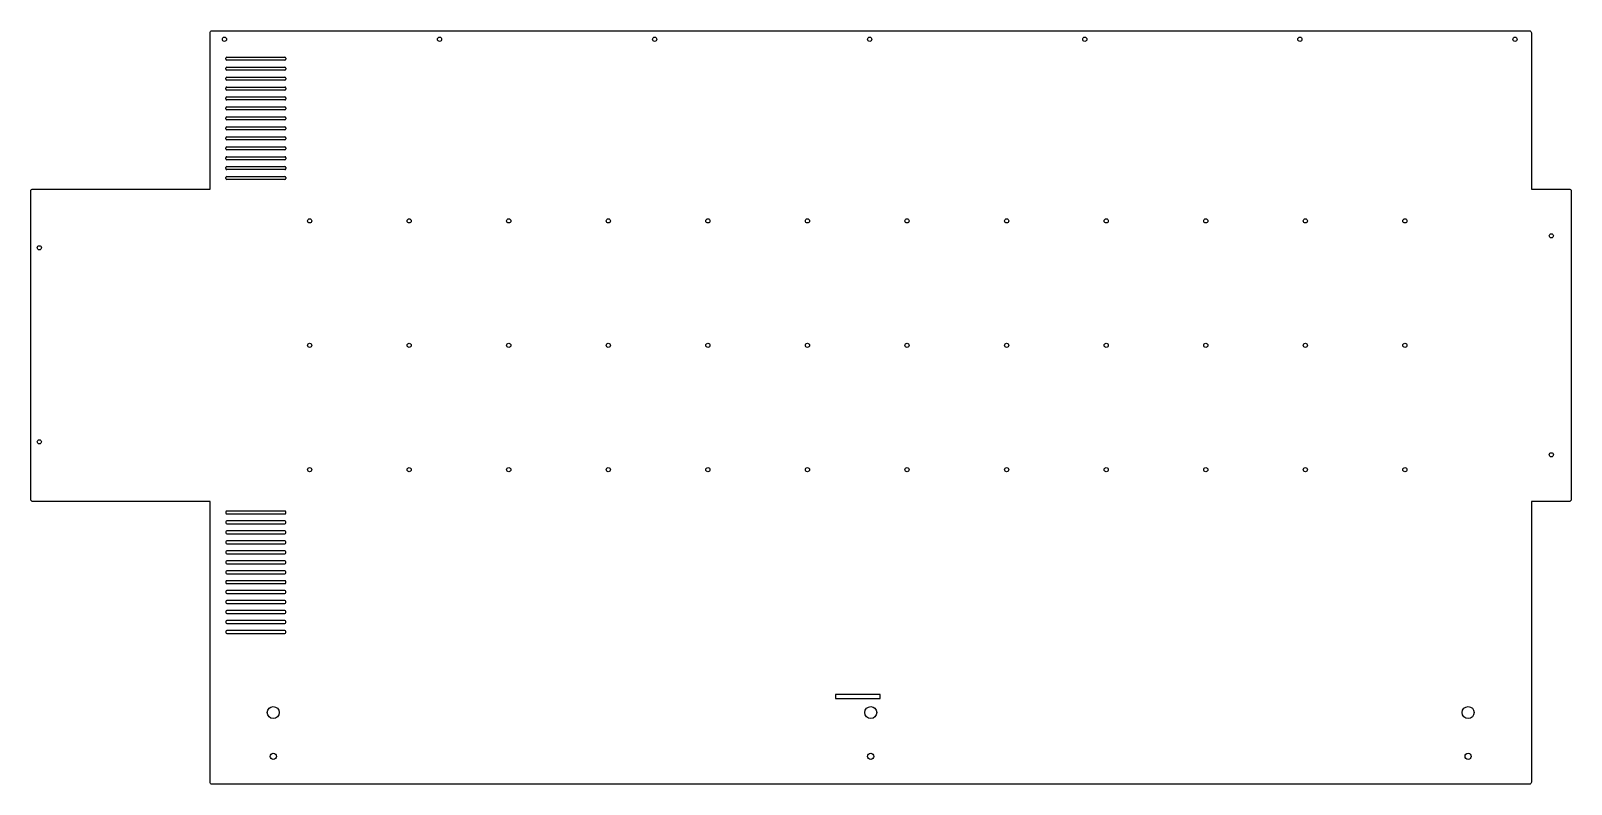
# Model space of a CAD drawing. Extents: x -844 to 704, y -441 to 316.
import ezdxf

# ---------------------------------------------------------------- set-up
doc = ezdxf.new("R2010")
doc.units = 0
doc.header["$MEASUREMENT"] = 0
doc.layers.get('0').update_dxf_attribs({"linetype": 'CONTINUOUS'})

msp = doc.modelspace()

# ---------------------------------------------------------------- linework, layer by layer
at = {"color": 7, "linetype": 'CONTINUOUS'}
for p, q in [((-647.5, 287.5), (-647.5, 288.5)), ((-647.5, 277.5), (-647.5, 278.5)), ((-646.5, 289.5), (-588.5, 289.5)), ((-588.5, 286.5), (-646.5, 286.5)), ((-646.5, 279.5), (-588.5, 279.5)), ((-587.5, 288.5), (-587.5, 287.5)), ((-587.5, 278.5), (-587.5, 277.5)), ((-647.5, 267.5), (-647.5, 268.5)), ((-588.5, 276.5), (-646.5, 276.5)), ((-646.5, 269.5), (-588.5, 269.5)), ((-588.5, 266.5), (-646.5, 266.5)), ((-587.5, 268.5), (-587.5, 267.5)), ((-647.5, 257.5), (-647.5, 258.5)), ((-647.5, 247.5), (-647.5, 248.5)), ((-646.5, 259.5), (-588.5, 259.5)), ((-588.5, 256.5), (-646.5, 256.5)), ((-646.5, 249.5), (-588.5, 249.5)), ((-587.5, 258.5), (-587.5, 257.5)), ((-587.5, 248.5), (-587.5, 247.5)), ((-647.5, 237.5), (-647.5, 238.5)), ((-588.5, 246.5), (-646.5, 246.5)), ((-646.5, 239.5), (-588.5, 239.5)), ((-588.5, 236.5), (-646.5, 236.5)), ((-587.5, 238.5), (-587.5, 237.5)), ((-647.5, 227.5), (-647.5, 228.5)), ((-647.5, 217.5), (-647.5, 218.5)), ((-646.5, 229.5), (-588.5, 229.5)), ((-588.5, 226.5), (-646.5, 226.5)), ((-646.5, 219.5), (-588.5, 219.5)), ((-587.5, 228.5), (-587.5, 227.5)), ((-587.5, 218.5), (-587.5, 217.5)), ((-647.5, 207.5), (-647.5, 208.5)), ((-588.5, 216.5), (-646.5, 216.5)), ((-646.5, 209.5), (-588.5, 209.5)), ((-588.5, 206.5), (-646.5, 206.5)), ((-587.5, 208.5), (-587.5, 207.5)), ((-647.5, 197.5), (-647.5, 198.5)), ((-647.5, 187.5), (-647.5, 188.5)), ((-646.5, 199.5), (-588.5, 199.5)), ((-588.5, 196.5), (-646.5, 196.5)), ((-646.5, 189.5), (-588.5, 189.5)), ((-588.5, 186.5), (-646.5, 186.5)), ((-587.5, 198.5), (-587.5, 197.5)), ((-587.5, 188.5), (-587.5, 187.5)), ((-647.5, 177.5), (-647.5, 178.5)), ((-646.5, 179.5), (-588.5, 179.5)), ((-588.5, 176.5), (-646.5, 176.5)), ((-587.5, 178.5), (-587.5, 177.5)), ((-647.5, 167.5), (-647.5, 168.5)), ((-646.5, 169.5), (-588.5, 169.5)), ((-588.5, 166.5), (-646.5, 166.5)), ((-587.5, 168.5), (-587.5, 167.5)), ((-647.5, -167.5), (-647.5, -168.5)), ((-588.5, -166.5), (-646.5, -166.5)), ((-646.5, -169.5), (-588.5, -169.5)), ((-587.5, -168.5), (-587.5, -167.5)), ((-647.5, -177.5), (-647.5, -178.5)), ((-588.5, -176.5), (-646.5, -176.5)), ((-646.5, -179.5), (-588.5, -179.5)), ((-587.5, -178.5), (-587.5, -177.5)), ((-647.5, -187.5), (-647.5, -188.5)), ((-647.5, -197.5), (-647.5, -198.5)), ((-588.5, -186.5), (-646.5, -186.5)), ((-646.5, -189.5), (-588.5, -189.5)), ((-588.5, -196.5), (-646.5, -196.5)), ((-646.5, -199.5), (-588.5, -199.5)), ((-587.5, -188.5), (-587.5, -187.5)), ((-587.5, -198.5), (-587.5, -197.5)), ((-647.5, -207.5), (-647.5, -208.5)), ((-588.5, -206.5), (-646.5, -206.5)), ((-646.5, -209.5), (-588.5, -209.5)), ((-588.5, -216.5), (-646.5, -216.5)), ((-587.5, -208.5), (-587.5, -207.5)), ((-647.5, -217.5), (-647.5, -218.5)), ((-647.5, -227.5), (-647.5, -228.5)), ((-646.5, -219.5), (-588.5, -219.5)), ((-588.5, -226.5), (-646.5, -226.5)), ((-646.5, -229.5), (-588.5, -229.5)), ((-587.5, -218.5), (-587.5, -217.5)), ((-587.5, -228.5), (-587.5, -227.5)), ((-647.5, -237.5), (-647.5, -238.5)), ((-647.5, -247.5), (-647.5, -248.5)), ((-588.5, -236.5), (-646.5, -236.5)), ((-646.5, -239.5), (-588.5, -239.5)), ((-588.5, -246.5), (-646.5, -246.5)), ((-587.5, -238.5), (-587.5, -237.5)), ((-587.5, -248.5), (-587.5, -247.5)), ((-647.5, -257.5), (-647.5, -258.5)), ((-646.5, -249.5), (-588.5, -249.5)), ((-588.5, -256.5), (-646.5, -256.5)), ((-646.5, -259.5), (-588.5, -259.5)), ((-587.5, -258.5), (-587.5, -257.5)), ((-647.5, -267.5), (-647.5, -268.5)), ((-647.5, -277.5), (-647.5, -278.5)), ((-588.5, -266.5), (-646.5, -266.5)), ((-646.5, -269.5), (-588.5, -269.5)), ((-588.5, -276.5), (-646.5, -276.5)), ((-587.5, -268.5), (-587.5, -267.5)), ((-587.5, -278.5), (-587.5, -277.5)), ((-647.5, -287.5), (-647.5, -288.5)), ((-646.5, -279.5), (-588.5, -279.5)), ((-588.5, -286.5), (-646.5, -286.5)), ((-646.5, -289.5), (-588.5, -289.5)), ((-587.5, -288.5), (-587.5, -287.5)), ((9.5, -351), (-35.5, -351)), ((-35.5, -351), (-35.5, -355)), ((-35.5, -355), (9.5, -355)), ((9.5, -355), (9.5, -351))]:
    msp.add_line(p, q, dxfattribs=at)
msp.add_lwpolyline([(-661.5, 316), (661.5, 316, -0.414214), (663.5, 314), (663.5, 157), (701.5, 157, -0.414214), (703.5, 155), (703.5, -155, -0.414214), (701.5, -157), (663.5, -157), (663.5, -439, -0.414214), (661.5, -441), (-661.5, -441, -0.414214), (-663.5, -439), (-663.5, -157), (-841.5, -157, -0.414214), (-843.5, -155), (-843.5, 155, -0.414214), (-841.5, 157), (-663.5, 157), (-663.5, 314, -0.414214)], format="xyb", close=True, dxfattribs=at)
for centre, radius in [((-649, 307.5), 2.1), ((-433, 307.5), 2.1), ((-217, 307.5), 2.1), ((-1, 307.5), 2.1), ((215, 307.5), 2.1), ((431, 307.5), 2.1), ((647, 307.5), 2.1), ((-563.5, 125), 2.1), ((-463.5, 125), 2.1), ((-363.5, 125), 2.1), ((-263.5, 125), 2.1), ((-163.5, 125), 2.1), ((-63.5, 125), 2.1), ((36.5, 125), 2.1), ((136.5, 125), 2.1), ((236.5, 125), 2.1), ((336.5, 125), 2.1), ((436.5, 125), 2.1), ((536.5, 125), 2.1), ((683.5, 110), 2.1), ((-835, 98), 2.1), ((-563.5, 0), 2.1), ((-463.5, 0), 2.1), ((-363.5, 0), 2.1), ((-263.5, 0), 2.1), ((-163.5, 0), 2.1), ((-63.5, 0), 2.1), ((36.5, 0), 2.1), ((136.5, 0), 2.1), ((236.5, 0), 2.1), ((336.5, 0), 2.1), ((436.5, 0), 2.1), ((536.5, 0), 2.1), ((-835, -97), 2.1), ((683.5, -110), 2.1), ((-563.5, -125), 2.1), ((-463.5, -125), 2.1), ((-363.5, -125), 2.1), ((-263.5, -125), 2.1), ((-163.5, -125), 2.1), ((-63.5, -125), 2.1), ((36.5, -125), 2.1), ((136.5, -125), 2.1), ((236.5, -125), 2.1), ((336.5, -125), 2.1), ((436.5, -125), 2.1), ((536.5, -125), 2.1), ((-600, -369), 6), ((0, -369), 6), ((600, -369), 6), ((-600, -413), 3.1), ((0, -413), 3.1), ((600, -413), 3.1)]:
    msp.add_circle(centre, radius, dxfattribs=at)
for centre, start, end in [((-646.5, 288.5), 90, 180), ((-646.5, 287.5), 180, 270), ((-646.5, 278.5), 90, 180), ((-588.5, 288.5), 0, 90), ((-588.5, 287.5), 270, 0), ((-588.5, 278.5), 0, 90), ((-646.5, 277.5), 180, 270), ((-646.5, 268.5), 90, 180), ((-646.5, 267.5), 180, 270), ((-588.5, 277.5), 270, 0), ((-588.5, 268.5), 0, 90), ((-588.5, 267.5), 270, 0), ((-646.5, 258.5), 90, 180), ((-646.5, 257.5), 180, 270), ((-646.5, 248.5), 90, 180), ((-588.5, 258.5), 0, 90), ((-588.5, 257.5), 270, 0), ((-588.5, 248.5), 0, 90), ((-646.5, 247.5), 180, 270), ((-646.5, 238.5), 90, 180), ((-646.5, 237.5), 180, 270), ((-588.5, 247.5), 270, 0), ((-588.5, 238.5), 0, 90), ((-588.5, 237.5), 270, 0), ((-646.5, 228.5), 90, 180), ((-646.5, 227.5), 180, 270), ((-646.5, 218.5), 90, 180), ((-646.5, 217.5), 180, 270), ((-588.5, 228.5), 0, 90), ((-588.5, 227.5), 270, 0), ((-588.5, 218.5), 0, 90), ((-588.5, 217.5), 270, 0), ((-646.5, 208.5), 90, 180), ((-646.5, 207.5), 180, 270), ((-588.5, 208.5), 0, 90), ((-588.5, 207.5), 270, 0), ((-646.5, 198.5), 90, 180), ((-646.5, 197.5), 180, 270), ((-646.5, 188.5), 90, 180), ((-646.5, 187.5), 180, 270), ((-588.5, 198.5), 0, 90), ((-588.5, 197.5), 270, 0), ((-588.5, 188.5), 0, 90), ((-588.5, 187.5), 270, 0), ((-646.5, 178.5), 90, 180), ((-646.5, 177.5), 180, 270), ((-588.5, 178.5), 0, 90), ((-588.5, 177.5), 270, 0), ((-646.5, 168.5), 90, 180), ((-646.5, 167.5), 180, 270), ((-588.5, 168.5), 0, 90), ((-588.5, 167.5), 270, 0), ((-646.5, -167.5), 90, 180), ((-646.5, -168.5), 180, 270), ((-588.5, -167.5), 0, 90), ((-588.5, -168.5), 270, 0), ((-646.5, -177.5), 90, 180), ((-646.5, -178.5), 180, 270), ((-588.5, -177.5), 0, 90), ((-588.5, -178.5), 270, 0), ((-646.5, -187.5), 90, 180), ((-646.5, -188.5), 180, 270), ((-646.5, -197.5), 90, 180), ((-646.5, -198.5), 180, 270), ((-588.5, -187.5), 0, 90), ((-588.5, -188.5), 270, 0), ((-588.5, -197.5), 0, 90), ((-588.5, -198.5), 270, 0), ((-646.5, -207.5), 90, 180), ((-646.5, -208.5), 180, 270), ((-646.5, -217.5), 90, 180), ((-588.5, -207.5), 0, 90), ((-588.5, -208.5), 270, 0), ((-588.5, -217.5), 0, 90), ((-646.5, -218.5), 180, 270), ((-646.5, -227.5), 90, 180), ((-646.5, -228.5), 180, 270), ((-588.5, -218.5), 270, 0), ((-588.5, -227.5), 0, 90), ((-588.5, -228.5), 270, 0), ((-646.5, -237.5), 90, 180), ((-646.5, -238.5), 180, 270), ((-646.5, -247.5), 90, 180), ((-588.5, -237.5), 0, 90), ((-588.5, -238.5), 270, 0), ((-588.5, -247.5), 0, 90), ((-646.5, -248.5), 180, 270), ((-646.5, -257.5), 90, 180), ((-646.5, -258.5), 180, 270), ((-588.5, -248.5), 270, 0), ((-588.5, -257.5), 0, 90), ((-588.5, -258.5), 270, 0), ((-646.5, -267.5), 90, 180), ((-646.5, -268.5), 180, 270), ((-646.5, -277.5), 90, 180), ((-588.5, -267.5), 0, 90), ((-588.5, -268.5), 270, 0), ((-588.5, -277.5), 0, 90), ((-646.5, -278.5), 180, 270), ((-646.5, -287.5), 90, 180), ((-646.5, -288.5), 180, 270), ((-588.5, -278.5), 270, 0), ((-588.5, -287.5), 0, 90), ((-588.5, -288.5), 270, 0)]:
    msp.add_arc(centre, 1, start, end, dxfattribs=at)

doc.saveas('drawing.dxf')
